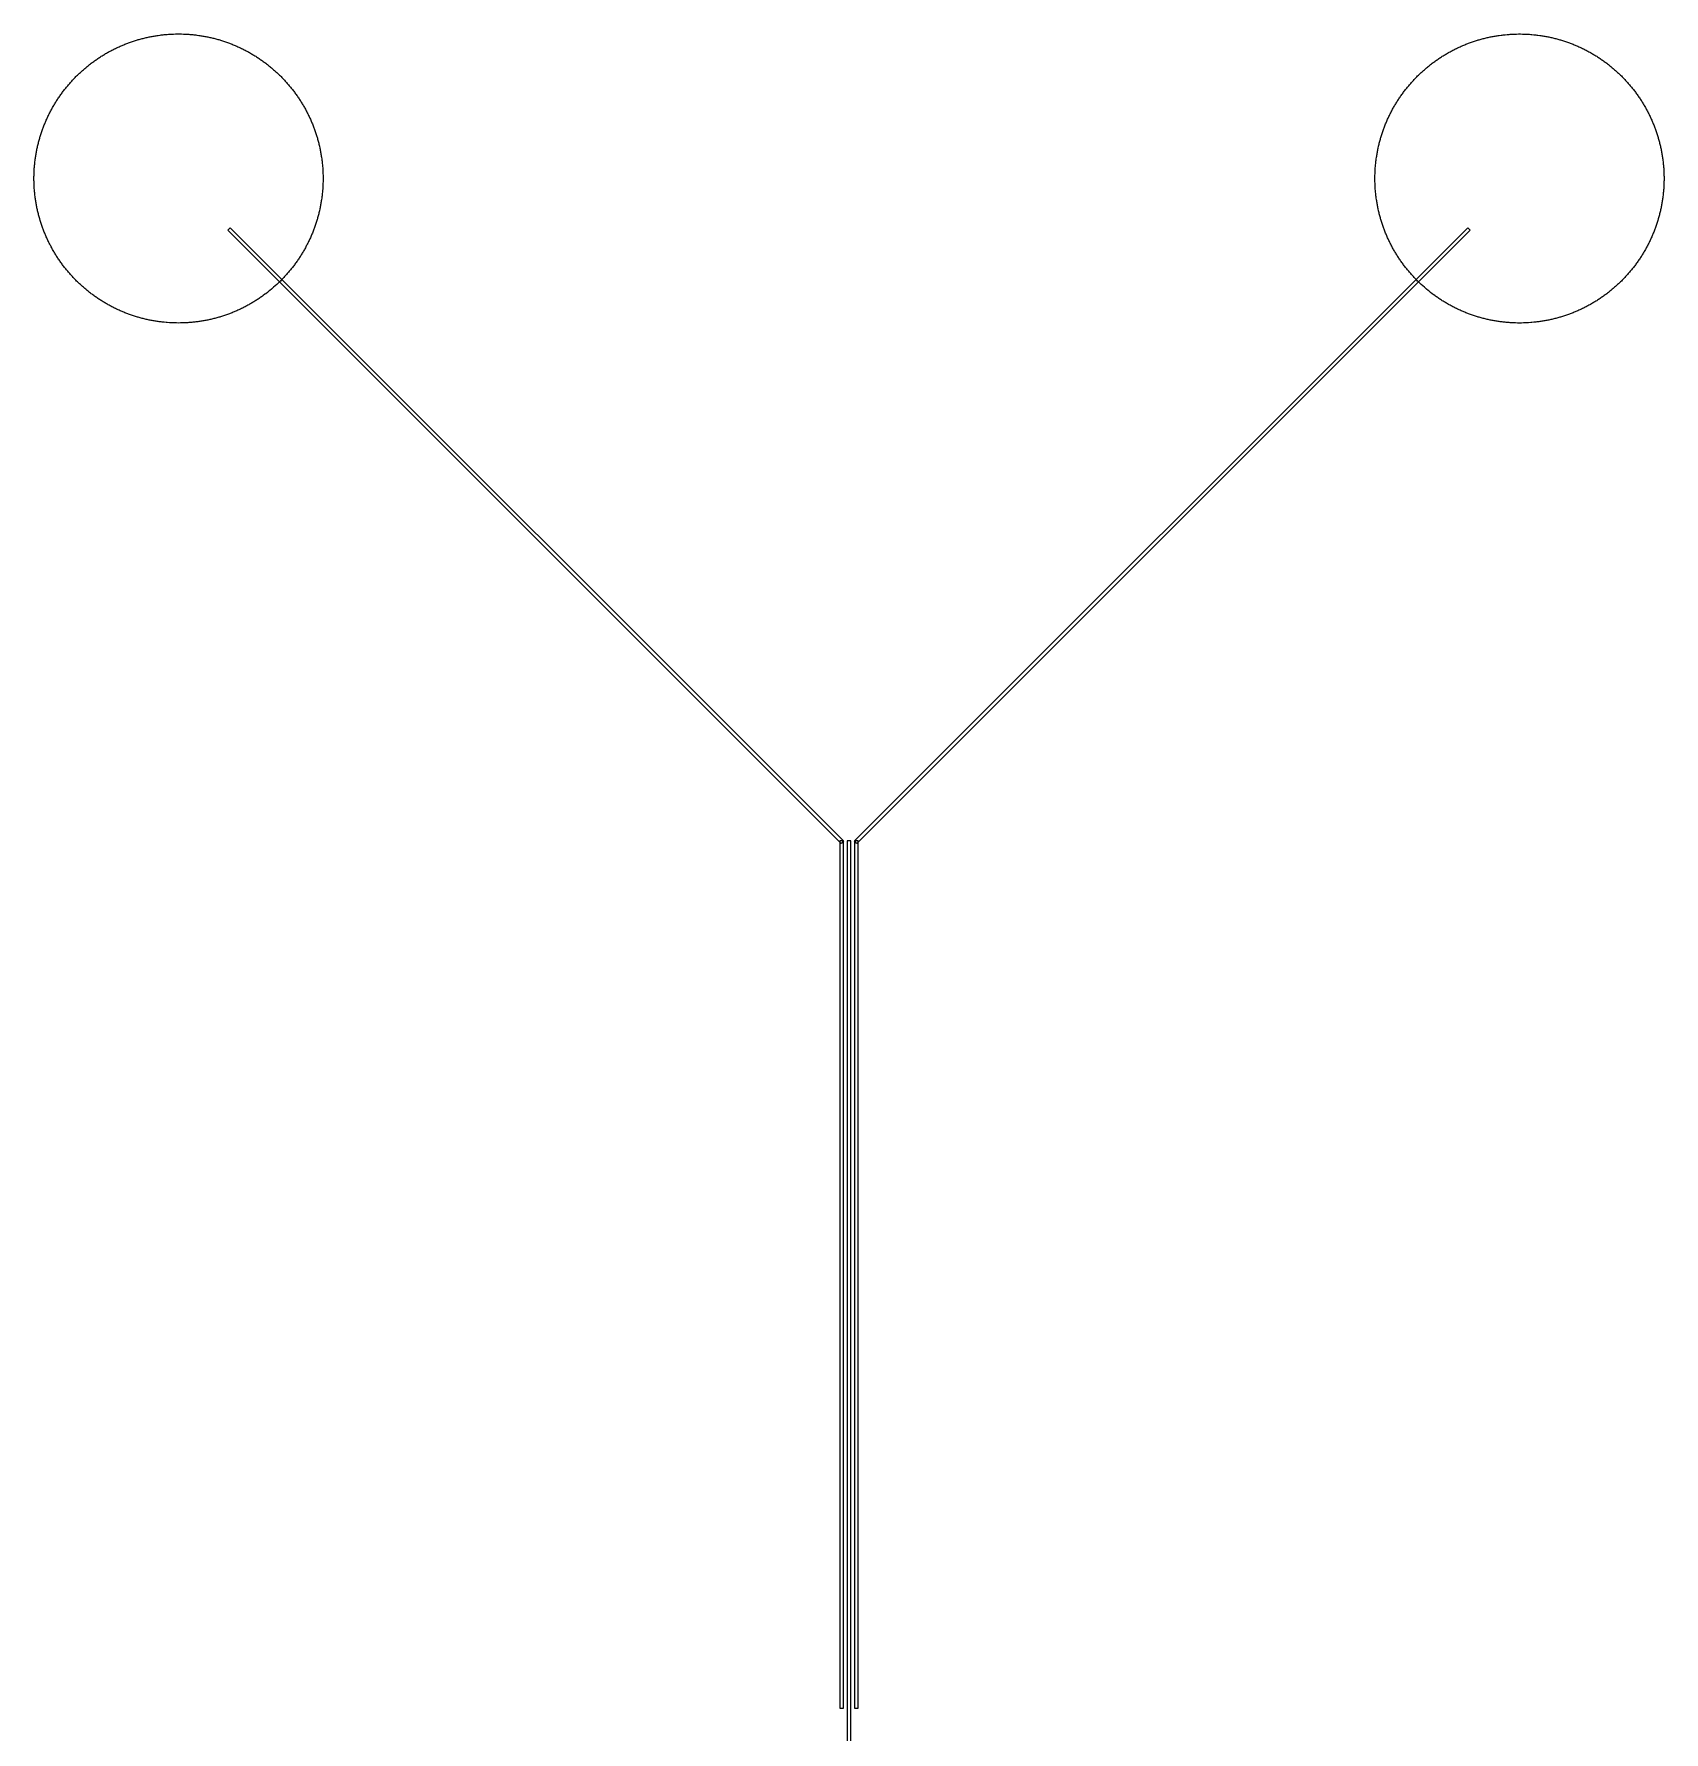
# Model space of a CAD drawing. Extents: x -30714 to 30714, y -38788 to 39084.
# Drawn here: x -5639 to 5639, y 27334 to 39084 of the extents above; entities that cross this region are included whole.
import ezdxf

# ---------------------------------------------------------------- set-up
doc = ezdxf.new("R2010")
doc.units = 0
doc.layers.add('New_Layer', color=20, linetype='CONTINUOUS')

msp = doc.modelspace()

# ---------------------------------------------------------------- linework, layer by layer
at = {"layer": 'New_Layer'}
for points in [[(-3638.6, 38076.5), (-3638.8, 38062.4), (-3639.2, 38048.35), (-3639.45, 38041.35), (-3639.8, 38034.25), (-3640.15, 38027.25), (-3641.05, 38013.15), (-3642.15, 37999.15), (-3642.75, 37992.1), (-3644.15, 37978.1), (-3644.9, 37971.15), (-3645.75, 37964.1), (-3646.6, 37957.1), (-3647.5, 37950.15), (-3649.5, 37936.15), (-3650.55, 37929.2), (-3651.65, 37922.3), (-3652.85, 37915.3), (-3654.05, 37908.35), (-3655.3, 37901.45), (-3656.6, 37894.5), (-3657.95, 37887.6), (-3659.35, 37880.75), (-3660.8, 37873.85), (-3663.85, 37860.1), (-3665.45, 37853.25), (-3667.1, 37846.4), (-3668.8, 37839.55), (-3670.55, 37832.7), (-3672.35, 37825.85), (-3674.2, 37819.05), (-3676.05, 37812.35), (-3678, 37805.5), (-3680, 37798.75), (-3682, 37792.05), (-3684.1, 37785.25), (-3686.2, 37778.6), (-3688.4, 37771.85), (-3690.6, 37765.2), (-3692.9, 37758.5), (-3695.2, 37751.85), (-3697.55, 37745.2), (-3699.95, 37738.6), (-3702.4, 37732), (-3704.9, 37725.45), (-3707.45, 37718.85), (-3710.05, 37712.3), (-3712.7, 37705.75), (-3715.35, 37699.3), (-3718.1, 37692.75), (-3720.85, 37686.35), (-3723.7, 37679.8), (-3726.55, 37673.45), (-3729.5, 37666.95), (-3732.4, 37660.65), (-3735.45, 37654.2), (-3738.5, 37647.85), (-3741.55, 37641.6), (-3744.7, 37635.25), (-3747.85, 37629), (-3751.1, 37622.7), (-3754.35, 37616.5), (-3757.7, 37610.2), (-3761.05, 37604.05), (-3764.45, 37597.85), (-3767.9, 37591.7), (-3771.35, 37585.65), (-3774.9, 37579.5), (-3778.5, 37573.4), (-3782.1, 37567.4), (-3785.75, 37561.4), (-3789.45, 37555.4), (-3793.2, 37549.4), (-3796.95, 37543.5), (-3800.8, 37537.55), (-3804.65, 37531.7), (-3808.55, 37525.85), (-3812.5, 37520), (-3816.5, 37514.2), (-3820.55, 37508.4), (-3824.6, 37502.7), (-3828.7, 37496.95), (-3832.9, 37491.2), (-3837.05, 37485.6), (-3841.3, 37479.95), (-3845.55, 37474.4), (-3849.9, 37468.75), (-3858.6, 37457.75), (-3863, 37452.3), (-3867.5, 37446.85), (-3872.05, 37441.35), (-3876.55, 37436.05), (-3881.1, 37430.7), (-3885.75, 37425.35), (-3890.45, 37420), (-3895.1, 37414.8), (-3904.6, 37404.4), (-3909.4, 37399.25), (-3914.25, 37394.1), (-3919.1, 37389.05), (-3924, 37384), (-3928.95, 37379), (-3933.95, 37374), (-3938.95, 37369.05), (-3944.05, 37364.1), (-3949.05, 37359.3), (-3954.25, 37354.4), (-3959.4, 37349.6), (-3969.8, 37340.1), (-3980.35, 37330.75), (-3985.65, 37326.15), (-3996.35, 37317.05), (-4007.25, 37308.05), (-4012.75, 37303.6), (-4023.75, 37294.9), (-4034.95, 37286.3), (-4040.6, 37282.05), (-4051.9, 37273.75), (-4057.6, 37269.65), (-4063.4, 37265.55), (-4069.2, 37261.5), (-4074.95, 37257.55), (-4080.8, 37253.6), (-4086.7, 37249.65), (-4092.55, 37245.8), (-4098.5, 37241.95), (-4104.4, 37238.2), (-4110.4, 37234.45), (-4116.4, 37230.75), (-4122.4, 37227.1), (-4128.4, 37223.5), (-4134.45, 37219.95), (-4140.6, 37216.4), (-4146.75, 37212.9), (-4152.9, 37209.45), (-4159.05, 37206.05), (-4165.25, 37202.7), (-4171.45, 37199.4), (-4177.65, 37196.15), (-4183.95, 37192.9), (-4190.25, 37189.7), (-4196.5, 37186.6), (-4202.85, 37183.5), (-4209.2, 37180.45), (-4215.6, 37177.45), (-4221.95, 37174.5), (-4228.35, 37171.6), (-4234.85, 37168.7), (-4241.25, 37165.9), (-4247.8, 37163.1), (-4254.2, 37160.4), (-4260.75, 37157.7), (-4267.3, 37155.05), (-4273.8, 37152.5), (-4280.45, 37149.9), (-4286.95, 37147.45), (-4293.55, 37145), (-4300.25, 37142.55), (-4306.85, 37140.2), (-4313.5, 37137.9), (-4320.15, 37135.65), (-4326.85, 37133.4), (-4333.55, 37131.25), (-4340.3, 37129.1), (-4347, 37127.05), (-4353.75, 37125), (-4360.55, 37123), (-4367.25, 37121.1), (-4374.05, 37119.2), (-4380.9, 37117.35), (-4387.65, 37115.6), (-4394.5, 37113.85), (-4401.3, 37112.15), (-4408.15, 37110.5), (-4415.05, 37108.9), (-4421.9, 37107.35), (-4428.8, 37105.85), (-4435.65, 37104.4), (-4442.6, 37103), (-4449.5, 37101.65), (-4456.45, 37100.3), (-4463.35, 37099.05), (-4470.3, 37097.85), (-4477.25, 37096.7), (-4484.2, 37095.6), (-4491.2, 37094.5), (-4498.1, 37093.5), (-4505.1, 37092.55), (-4512.15, 37091.6), (-4519.05, 37090.75), (-4526.05, 37089.95), (-4533.05, 37089.2), (-4540.1, 37088.45), (-4547.1, 37087.8), (-4554.15, 37087.15), (-4561.15, 37086.6), (-4568.15, 37086.1), (-4575.2, 37085.6), (-4582.2, 37085.2), (-4589.25, 37084.8), (-4603.3, 37084.2), (-4610.35, 37084), (-4624.45, 37083.7), (-4638.55, 37083.6), (-4652.65, 37083.7), (-4666.75, 37084), (-4673.8, 37084.2), (-4680.85, 37084.5), (-4687.85, 37084.8), (-4701.95, 37085.6), (-4716, 37086.6), (-4723, 37087.15), (-4737.05, 37088.45), (-4751.05, 37089.95), (-4758.05, 37090.75), (-4765.05, 37091.65), (-4772, 37092.55), (-4779, 37093.5), (-4785.9, 37094.5), (-4792.95, 37095.6), (-4799.9, 37096.7), (-4806.85, 37097.85), (-4813.75, 37099.05), (-4820.65, 37100.3), (-4827.55, 37101.6), (-4834.55, 37103), (-4841.45, 37104.4), (-4848.35, 37105.85), (-4855.2, 37107.35), (-4862.1, 37108.9), (-4868.95, 37110.5), (-4875.8, 37112.15), (-4882.65, 37113.85), (-4889.45, 37115.6), (-4896.2, 37117.35), (-4903.05, 37119.2), (-4909.85, 37121.1), (-4916.55, 37123), (-4923.35, 37125), (-4930.15, 37127.05), (-4936.8, 37129.1), (-4943.6, 37131.25), (-4950.25, 37133.4), (-4963.65, 37137.9), (-4970.25, 37140.2), (-4976.85, 37142.55), (-4983.55, 37145), (-4990.15, 37147.45), (-4996.75, 37149.95), (-5003.3, 37152.5), (-5009.8, 37155.05), (-5016.35, 37157.7), (-5022.9, 37160.4), (-5029.35, 37163.1), (-5035.85, 37165.9), (-5042.25, 37168.7), (-5048.75, 37171.6), (-5055.15, 37174.5), (-5061.55, 37177.45), (-5067.9, 37180.45), (-5074.25, 37183.5), (-5080.6, 37186.6), (-5086.85, 37189.7), (-5093.15, 37192.9), (-5099.4, 37196.1), (-5105.7, 37199.4), (-5111.85, 37202.7), (-5118.05, 37206.05), (-5124.25, 37209.45), (-5130.4, 37212.9), (-5136.55, 37216.4), (-5142.65, 37219.95), (-5148.7, 37223.5), (-5154.7, 37227.1), (-5160.8, 37230.8), (-5166.7, 37234.45), (-5172.7, 37238.2), (-5178.65, 37242), (-5184.55, 37245.8), (-5190.5, 37249.7), (-5196.35, 37253.6), (-5202.15, 37257.55), (-5208, 37261.55), (-5213.7, 37265.55), (-5219.45, 37269.6), (-5225.2, 37273.75), (-5230.9, 37277.9), (-5236.55, 37282.1), (-5242.15, 37286.3), (-5247.8, 37290.6), (-5253.35, 37294.9), (-5258.9, 37299.25), (-5264.4, 37303.65), (-5269.85, 37308.05), (-5275.35, 37312.55), (-5280.7, 37317), (-5286.1, 37321.55), (-5291.45, 37326.15), (-5296.75, 37330.75), (-5302.05, 37335.4), (-5307.3, 37340.1), (-5312.55, 37344.85), (-5317.7, 37349.6), (-5322.85, 37354.4), (-5328, 37359.25), (-5333.1, 37364.15), (-5338.15, 37369.05), (-5343.15, 37374), (-5348.15, 37379), (-5353.1, 37384), (-5358, 37389.05), (-5362.9, 37394.15), (-5367.7, 37399.25), (-5372.5, 37404.4), (-5377.3, 37409.6), (-5382, 37414.8), (-5386.7, 37420.05), (-5391.35, 37425.35), (-5396, 37430.7), (-5400.55, 37436), (-5405.1, 37441.4), (-5409.6, 37446.8), (-5414.1, 37452.3), (-5418.5, 37457.75), (-5422.85, 37463.2), (-5427.25, 37468.8), (-5431.55, 37474.35), (-5435.85, 37480), (-5440.05, 37485.6), (-5444.25, 37491.25), (-5448.4, 37496.95), (-5452.5, 37502.65), (-5456.55, 37508.4), (-5460.6, 37514.2), (-5464.6, 37520), (-5468.55, 37525.85), (-5472.45, 37531.7), (-5476.35, 37537.6), (-5480.15, 37543.5), (-5483.95, 37549.45), (-5487.65, 37555.35), (-5491.35, 37561.35), (-5495, 37567.35), (-5498.65, 37573.45), (-5502.2, 37579.5), (-5505.75, 37585.65), (-5509.2, 37591.7), (-5512.65, 37597.85), (-5516.05, 37604), (-5519.4, 37610.2), (-5522.75, 37616.5), (-5526, 37622.7), (-5529.25, 37629), (-5532.4, 37635.2), (-5535.55, 37641.55), (-5538.65, 37647.9), (-5541.7, 37654.25), (-5544.7, 37660.65), (-5547.65, 37667), (-5550.55, 37673.4), (-5553.4, 37679.8), (-5556.25, 37686.3), (-5559, 37692.75), (-5561.75, 37699.25), (-5564.45, 37705.8), (-5567.05, 37712.3), (-5569.65, 37718.85), (-5572.2, 37725.4), (-5574.7, 37732), (-5577.15, 37738.6), (-5579.55, 37745.2), (-5581.9, 37751.85), (-5584.25, 37758.55), (-5586.5, 37765.15), (-5588.7, 37771.85), (-5590.9, 37778.6), (-5593, 37785.25), (-5595.1, 37792), (-5599.1, 37805.5), (-5601.05, 37812.3), (-5602.9, 37819.05), (-5604.75, 37825.85), (-5606.55, 37832.7), (-5608.3, 37839.5), (-5610, 37846.35), (-5611.65, 37853.2), (-5613.25, 37860.05), (-5614.8, 37866.95), (-5616.3, 37873.8), (-5617.75, 37880.7), (-5619.15, 37887.6), (-5620.5, 37894.5), (-5621.8, 37901.45), (-5623.05, 37908.35), (-5624.3, 37915.35), (-5625.45, 37922.25), (-5626.55, 37929.2), (-5627.6, 37936.15), (-5628.65, 37943.2), (-5629.6, 37950.1), (-5630.5, 37957.1), (-5632.2, 37971.1), (-5632.95, 37978.1), (-5633.7, 37985.15), (-5634.35, 37992.1), (-5635.55, 38006.15), (-5636.05, 38013.15), (-5636.95, 38027.25), (-5637.3, 38034.25), (-5637.65, 38041.3), (-5638.15, 38055.4), (-5638.3, 38062.4), (-5638.45, 38069.45), (-5638.5, 38076.5), (-5638.55, 38083.6), (-5638.45, 38097.7), (-5638.3, 38104.75), (-5638.15, 38111.75), (-5637.65, 38125.85), (-5637.3, 38132.9), (-5636.95, 38139.9), (-5636.05, 38154), (-5635.55, 38161), (-5634.95, 38168.05), (-5634.35, 38175.05), (-5633.7, 38182), (-5632.95, 38189.05), (-5632.2, 38196.05), (-5630.5, 38210.05), (-5629.6, 38217.05), (-5628.65, 38223.95), (-5627.6, 38231), (-5626.55, 38237.95), (-5625.45, 38244.9), (-5624.3, 38251.8), (-5623.05, 38258.8), (-5621.8, 38265.7), (-5620.5, 38272.65), (-5619.15, 38279.55), (-5617.75, 38286.45), (-5616.3, 38293.35), (-5614.8, 38300.25), (-5613.25, 38307.1), (-5611.65, 38313.95), (-5610, 38320.8), (-5608.3, 38327.65), (-5606.55, 38334.5), (-5604.75, 38341.3), (-5602.9, 38348.1), (-5601.05, 38354.85), (-5599.1, 38361.65), (-5597.15, 38368.35), (-5595.1, 38375.15), (-5593, 38381.9), (-5590.9, 38388.6), (-5586.5, 38402), (-5584.25, 38408.6), (-5581.95, 38415.25), (-5579.55, 38421.95), (-5577.15, 38428.55), (-5574.7, 38435.15), (-5572.2, 38441.75), (-5569.65, 38448.3), (-5567.1, 38454.8), (-5564.45, 38461.35), (-5561.75, 38467.9), (-5559, 38474.4), (-5556.25, 38480.85), (-5553.4, 38487.35), (-5550.55, 38493.75), (-5547.65, 38500.15), (-5544.65, 38506.6), (-5541.7, 38512.9), (-5538.65, 38519.25), (-5535.55, 38525.6), (-5532.4, 38531.95), (-5529.25, 38538.15), (-5526, 38544.45), (-5522.75, 38550.65), (-5519.4, 38556.95), (-5516.05, 38563.15), (-5512.65, 38569.3), (-5509.25, 38575.4), (-5505.75, 38581.5), (-5502.2, 38587.65), (-5498.65, 38593.7), (-5495, 38599.8), (-5491.35, 38605.8), (-5487.65, 38611.8), (-5483.95, 38617.7), (-5480.15, 38623.65), (-5476.35, 38629.55), (-5472.45, 38635.5), (-5468.55, 38641.35), (-5464.6, 38647.15), (-5460.6, 38653), (-5456.55, 38658.8), (-5452.5, 38664.5), (-5448.4, 38670.2), (-5444.25, 38675.9), (-5440.05, 38681.55), (-5435.8, 38687.2), (-5431.55, 38692.8), (-5427.25, 38698.35), (-5422.9, 38703.9), (-5418.5, 38709.4), (-5414.05, 38714.9), (-5409.6, 38720.35), (-5405.1, 38725.75), (-5400.6, 38731.1), (-5395.95, 38736.5), (-5391.35, 38741.8), (-5386.7, 38747.1), (-5382, 38752.35), (-5377.3, 38757.55), (-5372.5, 38762.75), (-5367.7, 38767.9), (-5362.9, 38773), (-5358, 38778.1), (-5353.1, 38783.15), (-5348.15, 38788.15), (-5343.15, 38793.15), (-5338.15, 38798.1), (-5333.1, 38803), (-5328, 38807.9), (-5322.85, 38812.75), (-5317.7, 38817.55), (-5312.55, 38822.3), (-5307.3, 38827.05), (-5302.05, 38831.75), (-5296.75, 38836.4), (-5291.45, 38841), (-5286.1, 38845.6), (-5280.7, 38850.15), (-5275.3, 38854.65), (-5269.85, 38859.1), (-5264.4, 38863.5), (-5258.9, 38867.9), (-5253.35, 38872.25), (-5247.8, 38876.55), (-5242.15, 38880.85), (-5236.55, 38885.05), (-5230.9, 38889.25), (-5225.2, 38893.4), (-5219.45, 38897.55), (-5213.7, 38901.6), (-5208, 38905.6), (-5202.15, 38909.6), (-5196.35, 38913.55), (-5190.5, 38917.45), (-5184.55, 38921.35), (-5178.7, 38925.15), (-5172.7, 38928.95), (-5166.75, 38932.7), (-5160.75, 38936.4), (-5154.7, 38940.05), (-5148.7, 38943.65), (-5142.6, 38947.25), (-5136.55, 38950.75), (-5130.4, 38954.25), (-5124.25, 38957.7), (-5118.05, 38961.1), (-5111.9, 38964.45), (-5105.7, 38967.75), (-5099.4, 38971.05), (-5093.2, 38974.25), (-5086.85, 38977.45), (-5080.6, 38980.55), (-5074.25, 38983.65), (-5067.9, 38986.7), (-5061.55, 38989.7), (-5055.15, 38992.65), (-5048.75, 38995.55), (-5042.3, 38998.45), (-5035.85, 39001.25), (-5029.35, 39004.05), (-5022.9, 39006.75), (-5016.35, 39009.45), (-5009.8, 39012.1), (-5003.25, 39014.7), (-4996.75, 39017.2), (-4990.15, 39019.7), (-4983.5, 39022.2), (-4976.9, 39024.6), (-4970.25, 39026.95), (-4963.65, 39029.25), (-4956.9, 39031.55), (-4950.25, 39033.75), (-4943.6, 39035.9), (-4936.85, 39038.05), (-4930.15, 39040.1), (-4923.4, 39042.15), (-4916.55, 39044.15), (-4909.85, 39046.05), (-4903.05, 39047.95), (-4896.25, 39049.8), (-4889.4, 39051.6), (-4882.65, 39053.3), (-4875.8, 39055), (-4868.95, 39056.65), (-4862.1, 39058.25), (-4855.2, 39059.8), (-4848.35, 39061.3), (-4841.45, 39062.75), (-4834.55, 39064.15), (-4827.55, 39065.55), (-4820.65, 39066.85), (-4813.75, 39068.1), (-4806.85, 39069.3), (-4799.9, 39070.45), (-4792.95, 39071.55), (-4785.95, 39072.65), (-4779, 39073.65), (-4765, 39075.55), (-4758.05, 39076.4), (-4751.05, 39077.2), (-4744, 39078), (-4737.05, 39078.7), (-4723, 39080), (-4716, 39080.55), (-4708.9, 39081.1), (-4701.95, 39081.55), (-4687.85, 39082.35), (-4680.85, 39082.65), (-4673.8, 39082.95), (-4659.7, 39083.35), (-4645.6, 39083.55), (-4631.5, 39083.55), (-4617.4, 39083.35), (-4603.3, 39082.95), (-4589.25, 39082.35), (-4582.2, 39081.95), (-4575.2, 39081.55), (-4568.15, 39081.05), (-4561.15, 39080.55), (-4554.1, 39080), (-4540.1, 39078.7), (-4533.1, 39078), (-4526.05, 39077.2), (-4519.05, 39076.4), (-4512.1, 39075.55), (-4498.1, 39073.65), (-4491.15, 39072.65), (-4484.25, 39071.6), (-4477.25, 39070.45), (-4470.3, 39069.3), (-4463.35, 39068.1), (-4456.45, 39066.85), (-4449.55, 39065.55), (-4442.65, 39064.2), (-4435.65, 39062.75), (-4428.8, 39061.3), (-4421.9, 39059.8), (-4415.05, 39058.25), (-4408.15, 39056.65), (-4401.3, 39055), (-4394.55, 39053.35), (-4387.7, 39051.6), (-4380.85, 39049.8), (-4374.05, 39047.95), (-4367.25, 39046.05), (-4360.55, 39044.15), (-4353.75, 39042.15), (-4347, 39040.1), (-4340.3, 39038.05), (-4333.55, 39035.9), (-4326.85, 39033.75), (-4320.15, 39031.5), (-4313.5, 39029.25), (-4306.85, 39026.95), (-4300.25, 39024.6), (-4293.55, 39022.15), (-4286.95, 39019.7), (-4280.45, 39017.25), (-4273.85, 39014.7), (-4267.3, 39012.1), (-4260.75, 39009.45), (-4254.2, 39006.75), (-4247.75, 39004.05), (-4241.25, 39001.25), (-4234.85, 38998.45), (-4228.35, 38995.55), (-4221.95, 38992.65), (-4215.55, 38989.7), (-4209.2, 38986.7), (-4202.85, 38983.65), (-4196.5, 38980.55), (-4190.25, 38977.45), (-4183.95, 38974.25), (-4177.7, 38971.05), (-4171.4, 38967.75), (-4165.25, 38964.45), (-4159.05, 38961.1), (-4152.85, 38957.7), (-4146.7, 38954.25), (-4140.55, 38950.75), (-4134.45, 38947.2), (-4128.4, 38943.65), (-4122.4, 38940.05), (-4116.4, 38936.4), (-4110.4, 38932.7), (-4104.4, 38928.95), (-4098.5, 38925.2), (-4092.55, 38921.35), (-4086.7, 38917.5), (-4080.8, 38913.55), (-4075, 38909.65), (-4069.2, 38905.65), (-4063.4, 38901.6), (-4057.6, 38897.5), (-4051.95, 38893.45), (-4046.2, 38889.25), (-4040.6, 38885.1), (-4034.95, 38880.85), (-4029.3, 38876.55), (-4023.75, 38872.25), (-4012.75, 38863.55), (-4007.25, 38859.1), (-4001.75, 38854.6), (-3996.4, 38850.15), (-3990.95, 38845.55), (-3985.65, 38841), (-3980.35, 38836.4), (-3975, 38831.7), (-3969.8, 38827.05), (-3964.55, 38822.3), (-3959.4, 38817.55), (-3954.25, 38812.75), (-3949.1, 38807.9), (-3944.05, 38803.05), (-3939, 38798.15), (-3933.95, 38793.15), (-3928.95, 38788.15), (-3924, 38783.15), (-3919.1, 38778.1), (-3914.2, 38773), (-3909.4, 38767.9), (-3904.6, 38762.75), (-3899.8, 38757.55), (-3895.1, 38752.35), (-3890.4, 38747.1), (-3885.75, 38741.8), (-3881.15, 38736.5), (-3876.55, 38731.1), (-3872, 38725.75), (-3867.55, 38720.4), (-3863.05, 38714.9), (-3858.6, 38709.4), (-3854.25, 38703.95), (-3849.9, 38698.4), (-3845.6, 38692.85), (-3841.3, 38687.2), (-3837.05, 38681.55), (-3832.9, 38675.95), (-3828.7, 38670.2), (-3824.6, 38664.5), (-3820.55, 38658.75), (-3816.5, 38652.95), (-3812.5, 38647.15), (-3808.55, 38641.3), (-3804.65, 38635.45), (-3800.8, 38629.6), (-3796.95, 38623.65), (-3793.15, 38617.7), (-3789.45, 38611.8), (-3785.75, 38605.8), (-3782.1, 38599.75), (-3778.5, 38593.75), (-3774.9, 38587.65), (-3771.35, 38581.5), (-3767.9, 38575.45), (-3764.45, 38569.3), (-3761.05, 38563.1), (-3757.7, 38556.95), (-3754.35, 38550.65), (-3751.1, 38544.45), (-3747.85, 38538.15), (-3744.7, 38531.9), (-3741.6, 38525.65), (-3738.5, 38519.3), (-3735.45, 38512.95), (-3732.45, 38506.6), (-3729.5, 38500.2), (-3726.55, 38493.75), (-3723.7, 38487.35), (-3720.9, 38480.9), (-3718.1, 38474.4), (-3715.35, 38467.85), (-3712.7, 38461.4), (-3710.05, 38454.85), (-3707.45, 38448.3), (-3704.9, 38441.7), (-3702.4, 38435.15), (-3699.95, 38428.55), (-3697.55, 38421.95), (-3695.2, 38415.3), (-3692.85, 38408.6), (-3690.6, 38401.95), (-3688.4, 38395.3), (-3686.2, 38388.55), (-3684.1, 38381.9), (-3682, 38375.1), (-3680, 38368.4), (-3678, 38361.65), (-3676.05, 38354.8), (-3674.2, 38348.1), (-3672.35, 38341.3), (-3670.55, 38334.5), (-3668.8, 38327.65), (-3667.1, 38320.75), (-3665.45, 38313.9), (-3663.85, 38307.05), (-3660.8, 38293.3), (-3659.35, 38286.4), (-3657.95, 38279.55), (-3656.6, 38272.65), (-3655.3, 38265.7), (-3654.05, 38258.8), (-3652.85, 38251.85), (-3651.65, 38244.85), (-3650.55, 38237.95), (-3649.5, 38231), (-3647.5, 38217), (-3646.6, 38210.05), (-3645.75, 38203.05), (-3644.9, 38196), (-3644.15, 38189.05), (-3642.75, 38175.05), (-3642.15, 38168.05), (-3641.05, 38154), (-3640.15, 38139.9), (-3639.8, 38132.9), (-3639.45, 38125.85), (-3639.2, 38118.8), (-3638.8, 38104.75), (-3638.6, 38090.65)], [(5638.5, 38076.4), (5638.45, 38069.35), (5638.3, 38062.3), (5638.15, 38055.3), (5637.65, 38041.2), (5637.3, 38034.15), (5636.95, 38027.15), (5636.05, 38013.05), (5635.55, 38006.05), (5634.35, 37992), (5633.7, 37985.05), (5632.95, 37978), (5632.2, 37971), (5630.5, 37957), (5629.6, 37950), (5628.65, 37943.1), (5627.6, 37936.05), (5626.55, 37929.1), (5625.45, 37922.15), (5624.3, 37915.25), (5623.05, 37908.25), (5621.8, 37901.35), (5620.5, 37894.4), (5619.15, 37887.5), (5617.75, 37880.6), (5616.3, 37873.7), (5614.8, 37866.85), (5613.25, 37859.95), (5611.65, 37853.1), (5610, 37846.25), (5608.3, 37839.4), (5606.55, 37832.6), (5604.75, 37825.75), (5602.9, 37818.95), (5601.05, 37812.2), (5599.1, 37805.4), (5595.1, 37791.9), (5593, 37785.15), (5590.9, 37778.5), (5588.7, 37771.75), (5586.5, 37765.05), (5584.25, 37758.45), (5581.9, 37751.75), (5579.55, 37745.1), (5577.15, 37738.5), (5574.7, 37731.9), (5572.2, 37725.3), (5569.65, 37718.75), (5567.05, 37712.2), (5564.45, 37705.7), (5561.75, 37699.15), (5559, 37692.65), (5556.25, 37686.2), (5553.4, 37679.7), (5550.55, 37673.3), (5547.65, 37666.9), (5544.7, 37660.55), (5541.7, 37654.15), (5538.65, 37647.8), (5535.55, 37641.45), (5532.4, 37635.1), (5529.25, 37628.9), (5526, 37622.6), (5522.75, 37616.4), (5519.4, 37610.1), (5516.05, 37603.9), (5512.65, 37597.75), (5509.2, 37591.6), (5505.75, 37585.55), (5502.2, 37579.4), (5498.65, 37573.35), (5495, 37567.25), (5491.35, 37561.25), (5487.65, 37555.25), (5483.95, 37549.35), (5480.15, 37543.4), (5476.35, 37537.5), (5472.45, 37531.6), (5468.55, 37525.75), (5464.6, 37519.9), (5460.6, 37514.1), (5456.55, 37508.3), (5452.5, 37502.55), (5448.4, 37496.85), (5444.25, 37491.15), (5440.05, 37485.5), (5435.85, 37479.9), (5431.55, 37474.25), (5427.25, 37468.7), (5422.85, 37463.1), (5418.5, 37457.65), (5414.1, 37452.2), (5409.6, 37446.7), (5405.1, 37441.3), (5400.55, 37435.9), (5396, 37430.6), (5391.35, 37425.25), (5386.7, 37419.95), (5382, 37414.7), (5377.3, 37409.5), (5372.5, 37404.3), (5367.7, 37399.15), (5362.9, 37394.05), (5358, 37388.95), (5353.1, 37383.9), (5348.15, 37378.9), (5343.15, 37373.9), (5338.15, 37368.95), (5333.1, 37364.05), (5328, 37359.15), (5322.85, 37354.3), (5317.7, 37349.5), (5312.55, 37344.75), (5307.3, 37340), (5302.05, 37335.3), (5296.75, 37330.65), (5291.45, 37326.05), (5286.1, 37321.45), (5280.7, 37316.9), (5275.35, 37312.45), (5269.85, 37307.95), (5264.4, 37303.55), (5258.9, 37299.15), (5253.35, 37294.8), (5247.8, 37290.5), (5242.15, 37286.2), (5236.55, 37282), (5230.9, 37277.8), (5225.2, 37273.65), (5219.45, 37269.5), (5213.7, 37265.45), (5208, 37261.45), (5202.15, 37257.45), (5196.35, 37253.5), (5190.5, 37249.6), (5184.55, 37245.7), (5178.65, 37241.9), (5172.7, 37238.1), (5166.7, 37234.35), (5160.8, 37230.7), (5154.7, 37227), (5148.7, 37223.4), (5142.65, 37219.85), (5136.55, 37216.3), (5130.4, 37212.8), (5124.25, 37209.35), (5118.05, 37205.95), (5111.85, 37202.6), (5105.7, 37199.3), (5099.4, 37196), (5093.15, 37192.8), (5086.85, 37189.6), (5080.6, 37186.5), (5074.25, 37183.4), (5067.9, 37180.35), (5061.55, 37177.35), (5055.15, 37174.4), (5048.75, 37171.5), (5042.25, 37168.6), (5035.85, 37165.8), (5029.35, 37163), (5022.9, 37160.3), (5016.35, 37157.6), (5009.8, 37154.95), (5003.3, 37152.4), (4996.75, 37149.85), (4990.15, 37147.35), (4983.55, 37144.9), (4976.85, 37142.45), (4970.25, 37140.1), (4963.65, 37137.8), (4950.25, 37133.3), (4943.6, 37131.15), (4936.8, 37129), (4930.15, 37126.95), (4923.35, 37124.9), (4916.55, 37122.9), (4909.85, 37121), (4903.05, 37119.1), (4896.2, 37117.25), (4889.45, 37115.5), (4882.65, 37113.75), (4875.8, 37112.05), (4868.95, 37110.4), (4862.1, 37108.8), (4855.2, 37107.25), (4848.35, 37105.75), (4841.45, 37104.3), (4834.55, 37102.9), (4827.55, 37101.5), (4820.65, 37100.2), (4813.75, 37098.95), (4806.85, 37097.75), (4799.9, 37096.6), (4792.95, 37095.5), (4785.9, 37094.4), (4779, 37093.4), (4772, 37092.45), (4765.05, 37091.55), (4758.05, 37090.65), (4751.05, 37089.85), (4737.05, 37088.35), (4723, 37087.05), (4716, 37086.5), (4701.95, 37085.5), (4687.85, 37084.7), (4680.85, 37084.4), (4673.8, 37084.1), (4666.75, 37083.9), (4652.65, 37083.6), (4638.55, 37083.5), (4624.45, 37083.6), (4610.35, 37083.9), (4603.3, 37084.1), (4589.25, 37084.7), (4582.2, 37085.1), (4575.2, 37085.5), (4568.15, 37086), (4561.15, 37086.5), (4554.15, 37087.05), (4547.1, 37087.7), (4540.1, 37088.35), (4533.05, 37089.1), (4526.05, 37089.85), (4519.05, 37090.65), (4512.15, 37091.5), (4505.1, 37092.45), (4498.1, 37093.4), (4491.2, 37094.4), (4484.2, 37095.5), (4477.25, 37096.6), (4470.3, 37097.75), (4463.35, 37098.95), (4456.45, 37100.2), (4449.5, 37101.55), (4442.6, 37102.9), (4435.65, 37104.3), (4428.8, 37105.75), (4421.9, 37107.25), (4415.05, 37108.8), (4408.15, 37110.4), (4401.3, 37112.05), (4394.5, 37113.75), (4387.65, 37115.5), (4380.9, 37117.25), (4374.05, 37119.1), (4367.25, 37121), (4360.55, 37122.9), (4353.75, 37124.9), (4347, 37126.95), (4340.3, 37129), (4333.55, 37131.15), (4326.85, 37133.3), (4320.15, 37135.55), (4313.5, 37137.8), (4306.85, 37140.1), (4300.25, 37142.45), (4293.55, 37144.9), (4286.95, 37147.35), (4280.45, 37149.8), (4273.8, 37152.4), (4267.3, 37154.95), (4260.75, 37157.6), (4254.2, 37160.3), (4247.8, 37163), (4241.25, 37165.8), (4234.85, 37168.6), (4228.35, 37171.5), (4221.95, 37174.4), (4215.6, 37177.35), (4209.2, 37180.35), (4202.85, 37183.4), (4196.5, 37186.5), (4190.25, 37189.6), (4183.95, 37192.8), (4177.65, 37196.05), (4171.45, 37199.3), (4165.25, 37202.6), (4159.05, 37205.95), (4152.9, 37209.35), (4146.75, 37212.8), (4140.6, 37216.3), (4134.45, 37219.85), (4128.4, 37223.4), (4122.4, 37227), (4116.4, 37230.65), (4110.4, 37234.35), (4104.4, 37238.1), (4098.5, 37241.85), (4092.55, 37245.7), (4086.7, 37249.55), (4080.8, 37253.5), (4074.95, 37257.45), (4069.2, 37261.4), (4063.4, 37265.45), (4057.6, 37269.55), (4051.9, 37273.65), (4040.6, 37281.95), (4034.95, 37286.2), (4023.75, 37294.8), (4012.75, 37303.5), (4007.25, 37307.95), (3996.35, 37316.95), (3985.65, 37326.05), (3980.35, 37330.65), (3969.8, 37340), (3959.4, 37349.5), (3954.25, 37354.3), (3949.05, 37359.2), (3944.05, 37364), (3938.95, 37368.95), (3933.95, 37373.9), (3928.95, 37378.9), (3924, 37383.9), (3919.1, 37388.95), (3914.25, 37394), (3909.4, 37399.15), (3904.6, 37404.3), (3895.1, 37414.7), (3890.45, 37419.9), (3885.75, 37425.25), (3881.1, 37430.6), (3876.55, 37435.95), (3872.05, 37441.25), (3867.5, 37446.75), (3863, 37452.2), (3858.6, 37457.65), (3849.9, 37468.65), (3845.55, 37474.3), (3841.3, 37479.85), (3837.05, 37485.5), (3832.9, 37491.1), (3828.7, 37496.85), (3824.6, 37502.6), (3820.55, 37508.3), (3816.5, 37514.1), (3812.5, 37519.9), (3808.55, 37525.75), (3804.65, 37531.6), (3800.8, 37537.45), (3796.95, 37543.4), (3793.2, 37549.3), (3789.45, 37555.3), (3785.75, 37561.3), (3782.1, 37567.3), (3778.5, 37573.3), (3774.9, 37579.4), (3771.35, 37585.55), (3767.9, 37591.6), (3764.45, 37597.75), (3761.05, 37603.95), (3757.7, 37610.1), (3754.35, 37616.4), (3751.1, 37622.6), (3747.85, 37628.9), (3744.7, 37635.15), (3741.55, 37641.5), (3738.5, 37647.75), (3735.45, 37654.1), (3732.4, 37660.55), (3729.5, 37666.85), (3726.55, 37673.35), (3723.7, 37679.7), (3720.85, 37686.25), (3718.1, 37692.65), (3715.35, 37699.2), (3712.7, 37705.65), (3710.05, 37712.2), (3707.45, 37718.75), (3704.9, 37725.35), (3702.4, 37731.9), (3699.95, 37738.5), (3697.55, 37745.1), (3695.2, 37751.75), (3692.9, 37758.4), (3690.6, 37765.1), (3688.4, 37771.75), (3686.2, 37778.5), (3684.1, 37785.15), (3682, 37791.95), (3680, 37798.65), (3678, 37805.4), (3676.05, 37812.25), (3674.2, 37818.95), (3672.35, 37825.75), (3670.55, 37832.6), (3668.8, 37839.45), (3667.1, 37846.3), (3665.45, 37853.15), (3663.85, 37860), (3660.8, 37873.75), (3659.35, 37880.65), (3657.95, 37887.5), (3656.6, 37894.4), (3655.3, 37901.35), (3654.05, 37908.25), (3652.85, 37915.2), (3651.65, 37922.2), (3650.55, 37929.1), (3649.5, 37936.05), (3647.5, 37950.05), (3646.6, 37957), (3645.75, 37964), (3644.9, 37971.05), (3644.15, 37978), (3642.75, 37992), (3642.15, 37999.05), (3641.05, 38013.05), (3640.15, 38027.15), (3639.8, 38034.15), (3639.45, 38041.25), (3639.2, 38048.25), (3638.8, 38062.3), (3638.6, 38076.4), (3638.6, 38090.55), (3638.8, 38104.65), (3639.2, 38118.7), (3639.45, 38125.75), (3639.8, 38132.8), (3640.15, 38139.8), (3641.05, 38153.9), (3642.15, 38167.95), (3642.75, 38174.95), (3644.15, 38188.95), (3644.9, 38195.9), (3645.75, 38202.95), (3646.6, 38209.95), (3647.5, 38216.9), (3649.5, 38230.9), (3650.55, 38237.85), (3651.65, 38244.75), (3652.85, 38251.75), (3654.05, 38258.7), (3655.3, 38265.6), (3656.6, 38272.55), (3657.95, 38279.45), (3659.35, 38286.3), (3660.8, 38293.2), (3663.85, 38306.95), (3665.45, 38313.8), (3667.1, 38320.65), (3668.8, 38327.55), (3670.55, 38334.4), (3672.35, 38341.2), (3674.2, 38348), (3676.05, 38354.7), (3678, 38361.55), (3680, 38368.3), (3682, 38375), (3684.1, 38381.8), (3686.2, 38388.45), (3688.4, 38395.2), (3690.6, 38401.85), (3692.85, 38408.5), (3695.2, 38415.2), (3697.55, 38421.85), (3699.95, 38428.45), (3702.4, 38435.05), (3704.9, 38441.6), (3707.45, 38448.2), (3710.05, 38454.75), (3712.7, 38461.3), (3715.35, 38467.75), (3718.1, 38474.3), (3720.9, 38480.8), (3723.7, 38487.25), (3726.55, 38493.65), (3729.5, 38500.1), (3732.45, 38506.5), (3735.45, 38512.85), (3738.5, 38519.2), (3741.6, 38525.55), (3744.7, 38531.8), (3747.85, 38538.05), (3751.1, 38544.35), (3754.35, 38550.55), (3757.7, 38556.85), (3761.05, 38563), (3764.45, 38569.2), (3767.9, 38575.35), (3771.35, 38581.4), (3774.9, 38587.55), (3778.5, 38593.65), (3782.1, 38599.65), (3785.75, 38605.7), (3789.45, 38611.7), (3793.15, 38617.6), (3796.95, 38623.55), (3800.8, 38629.5), (3804.65, 38635.35), (3808.55, 38641.2), (3812.5, 38647.05), (3816.5, 38652.85), (3820.55, 38658.65), (3824.6, 38664.4), (3828.7, 38670.1), (3832.9, 38675.85), (3837.05, 38681.45), (3841.3, 38687.1), (3845.6, 38692.75), (3849.9, 38698.3), (3854.25, 38703.85), (3858.6, 38709.3), (3863.05, 38714.8), (3867.55, 38720.3), (3872, 38725.65), (3876.55, 38731), (3881.15, 38736.4), (3885.75, 38741.7), (3890.4, 38747), (3895.1, 38752.25), (3899.8, 38757.45), (3904.6, 38762.65), (3909.4, 38767.8), (3914.2, 38772.9), (3919.1, 38778), (3924, 38783.05), (3928.95, 38788.05), (3933.95, 38793.05), (3939, 38798.05), (3944.05, 38802.95), (3949.1, 38807.8), (3954.25, 38812.65), (3959.4, 38817.45), (3964.55, 38822.2), (3969.8, 38826.95), (3975, 38831.6), (3980.35, 38836.3), (3985.65, 38840.9), (3990.95, 38845.45), (3996.4, 38850.05), (4001.75, 38854.5), (4007.25, 38859), (4012.75, 38863.45), (4023.75, 38872.15), (4029.3, 38876.45), (4034.95, 38880.75), (4040.6, 38885), (4046.2, 38889.15), (4051.95, 38893.35), (4057.6, 38897.4), (4063.4, 38901.5), (4069.2, 38905.55), (4075, 38909.55), (4080.8, 38913.45), (4086.7, 38917.4), (4092.55, 38921.25), (4098.5, 38925.1), (4104.4, 38928.85), (4110.4, 38932.6), (4116.4, 38936.3), (4122.4, 38939.95), (4128.4, 38943.55), (4134.45, 38947.1), (4140.55, 38950.65), (4146.7, 38954.15), (4152.85, 38957.6), (4159.05, 38961), (4165.25, 38964.35), (4171.4, 38967.65), (4177.7, 38970.95), (4183.95, 38974.15), (4190.25, 38977.35), (4196.5, 38980.45), (4202.85, 38983.55), (4209.2, 38986.6), (4215.55, 38989.6), (4221.95, 38992.55), (4228.35, 38995.45), (4234.85, 38998.35), (4241.25, 39001.15), (4247.75, 39003.95), (4254.2, 39006.65), (4260.75, 39009.35), (4267.3, 39012), (4273.85, 39014.6), (4280.45, 39017.15), (4286.95, 39019.6), (4293.55, 39022.05), (4300.25, 39024.5), (4306.85, 39026.85), (4313.5, 39029.15), (4320.15, 39031.4), (4326.85, 39033.65), (4333.55, 39035.8), (4340.3, 39037.95), (4347, 39040), (4353.75, 39042.05), (4360.55, 39044.05), (4367.25, 39045.95), (4374.05, 39047.85), (4380.85, 39049.7), (4387.7, 39051.5), (4394.55, 39053.25), (4401.3, 39054.9), (4408.15, 39056.55), (4415.05, 39058.15), (4421.9, 39059.7), (4428.8, 39061.2), (4435.65, 39062.65), (4442.65, 39064.1), (4449.55, 39065.45), (4456.45, 39066.75), (4463.35, 39068), (4470.3, 39069.2), (4477.25, 39070.35), (4484.25, 39071.5), (4491.15, 39072.55), (4498.1, 39073.55), (4512.1, 39075.45), (4519.05, 39076.3), (4526.05, 39077.1), (4533.1, 39077.9), (4540.1, 39078.6), (4554.1, 39079.9), (4561.15, 39080.45), (4568.15, 39080.95), (4575.2, 39081.45), (4582.2, 39081.85), (4589.25, 39082.25), (4603.3, 39082.85), (4617.4, 39083.25), (4631.5, 39083.45), (4645.6, 39083.45), (4659.7, 39083.25), (4673.8, 39082.85), (4680.85, 39082.55), (4687.85, 39082.25), (4701.95, 39081.45), (4708.9, 39081), (4716, 39080.45), (4723, 39079.9), (4737.05, 39078.6), (4744, 39077.9), (4751.05, 39077.1), (4758.05, 39076.3), (4765, 39075.45), (4779, 39073.55), (4785.95, 39072.55), (4792.95, 39071.45), (4799.9, 39070.35), (4806.85, 39069.2), (4813.75, 39068), (4820.65, 39066.75), (4827.55, 39065.45), (4834.55, 39064.05), (4841.45, 39062.65), (4848.35, 39061.2), (4855.2, 39059.7), (4862.1, 39058.15), (4868.95, 39056.55), (4875.8, 39054.9), (4882.65, 39053.2), (4889.4, 39051.5), (4896.25, 39049.7), (4903.05, 39047.85), (4909.85, 39045.95), (4916.55, 39044.05), (4923.4, 39042.05), (4930.15, 39040), (4936.85, 39037.95), (4943.6, 39035.8), (4950.25, 39033.65), (4956.9, 39031.45), (4963.65, 39029.15), (4970.25, 39026.85), (4976.9, 39024.5), (4983.5, 39022.1), (4990.15, 39019.6), (4996.75, 39017.1), (5003.25, 39014.6), (5009.8, 39012), (5016.35, 39009.35), (5022.9, 39006.65), (5029.35, 39003.95), (5035.85, 39001.15), (5042.3, 38998.35), (5048.75, 38995.45), (5055.15, 38992.55), (5061.55, 38989.6), (5067.9, 38986.6), (5074.25, 38983.55), (5080.6, 38980.45), (5086.85, 38977.35), (5093.2, 38974.15), (5099.4, 38970.95), (5105.7, 38967.65), (5111.9, 38964.35), (5118.05, 38961), (5124.25, 38957.6), (5130.4, 38954.15), (5136.55, 38950.65), (5142.6, 38947.15), (5148.7, 38943.55), (5154.7, 38939.95), (5160.75, 38936.3), (5166.75, 38932.6), (5172.7, 38928.85), (5178.7, 38925.05), (5184.55, 38921.25), (5190.5, 38917.35), (5196.35, 38913.45), (5202.15, 38909.5), (5208, 38905.5), (5213.7, 38901.5), (5219.45, 38897.45), (5225.2, 38893.3), (5230.9, 38889.15), (5236.55, 38884.95), (5242.15, 38880.75), (5247.8, 38876.45), (5253.35, 38872.15), (5258.9, 38867.8), (5264.4, 38863.4), (5269.85, 38859), (5275.3, 38854.55), (5280.7, 38850.05), (5286.1, 38845.5), (5291.45, 38840.9), (5296.75, 38836.3), (5302.05, 38831.65), (5307.3, 38826.95), (5312.55, 38822.2), (5317.7, 38817.45), (5322.85, 38812.65), (5328, 38807.8), (5333.1, 38802.9), (5338.15, 38798), (5343.15, 38793.05), (5348.15, 38788.05), (5353.1, 38783.05), (5358, 38778), (5362.9, 38772.9), (5367.7, 38767.8), (5372.5, 38762.65), (5377.3, 38757.45), (5382, 38752.25), (5386.7, 38747), (5391.35, 38741.7), (5395.95, 38736.4), (5400.6, 38731), (5405.1, 38725.65), (5409.6, 38720.25), (5414.05, 38714.8), (5418.5, 38709.3), (5422.9, 38703.8), (5427.25, 38698.25), (5431.55, 38692.7), (5435.8, 38687.1), (5440.05, 38681.45), (5444.25, 38675.8), (5448.4, 38670.1), (5452.5, 38664.4), (5456.55, 38658.7), (5460.6, 38652.9), (5464.6, 38647.05), (5468.55, 38641.25), (5472.45, 38635.4), (5476.35, 38629.45), (5480.15, 38623.55), (5483.95, 38617.6), (5487.65, 38611.7), (5491.35, 38605.7), (5495, 38599.7), (5498.65, 38593.6), (5502.2, 38587.55), (5505.75, 38581.4), (5509.25, 38575.3), (5512.65, 38569.2), (5516.05, 38563.05), (5519.4, 38556.85), (5522.75, 38550.55), (5526, 38544.35), (5529.25, 38538.05), (5532.4, 38531.85), (5535.55, 38525.5), (5538.65, 38519.15), (5541.7, 38512.8), (5544.65, 38506.5), (5547.65, 38500.05), (5550.55, 38493.65), (5553.4, 38487.25), (5556.25, 38480.75), (5559, 38474.3), (5561.75, 38467.8), (5564.45, 38461.25), (5567.1, 38454.7), (5569.65, 38448.2), (5572.2, 38441.65), (5574.7, 38435.05), (5577.15, 38428.45), (5579.55, 38421.85), (5581.95, 38415.15), (5584.25, 38408.5), (5586.5, 38401.9), (5590.9, 38388.5), (5593, 38381.8), (5595.1, 38375.05), (5597.15, 38368.25), (5599.1, 38361.55), (5601.05, 38354.75), (5602.9, 38348), (5604.75, 38341.2), (5606.55, 38334.4), (5608.3, 38327.55), (5610, 38320.7), (5611.65, 38313.85), (5613.25, 38307), (5614.8, 38300.15), (5616.3, 38293.25), (5617.75, 38286.35), (5619.15, 38279.45), (5620.5, 38272.55), (5621.8, 38265.6), (5623.05, 38258.7), (5624.3, 38251.7), (5625.45, 38244.8), (5626.55, 38237.85), (5627.6, 38230.9), (5628.65, 38223.85), (5629.6, 38216.95), (5630.5, 38209.95), (5632.2, 38195.95), (5632.95, 38188.95), (5633.7, 38181.9), (5634.35, 38174.95), (5634.95, 38167.95), (5635.55, 38160.9), (5636.05, 38153.9), (5636.95, 38139.8), (5637.3, 38132.8), (5637.65, 38125.75), (5638.15, 38111.65), (5638.3, 38104.65), (5638.45, 38097.6), (5638.55, 38083.5)], [(-4297.798, 37724.992), (-4280.12, 37742.67), (-37.48, 33500.03), (-55.158, 33482.352)], [(55.158, 33482.252), (37.48, 33499.93), (4280.12, 37742.57), (4297.798, 37724.892)], [(-62.5, 27500), (-37.5, 27500), (-37.5, 33500), (-62.5, 33500)], [(-12.5, 22500), (12.5, 22500), (12.5, 33500), (-12.5, 33500)], [(37.5, 27500), (62.5, 27500), (62.5, 33500), (37.5, 33500)]]:
    msp.add_lwpolyline(points, close=True, dxfattribs=at)

doc.saveas('drawing.dxf')
